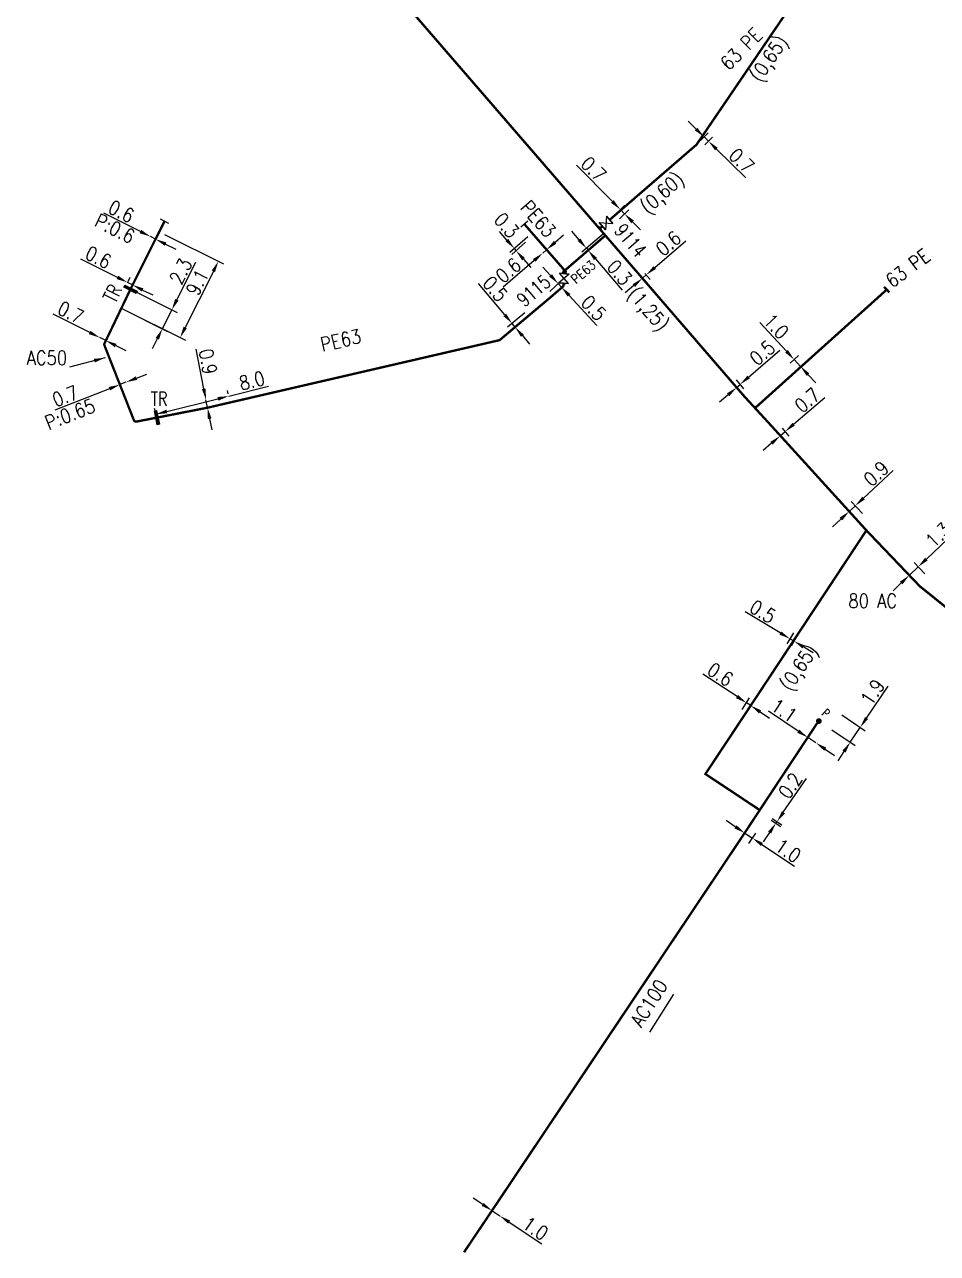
# Model space of a CAD drawing. Header units: millimetres. Extents: x 107995 to 109002, y 120994 to 122000.
# Drawn here: x 108649.7 to 108747, y 120999.9 to 121131 of the extents above; entities that cross this region are included whole.
import ezdxf
from ezdxf.enums import TextEntityAlignment as Align

# ---------------------------------------------------------------- set-up
doc = ezdxf.new("R2010")
doc.units = ezdxf.units.MM
doc.header["$PDMODE"] = 34
doc.linetypes.add('L_25_AP', pattern=[2000, 1000, 1000])
doc.linetypes.add('L_25_PE', pattern=[2000, 1000, 1000])
doc.layers.get('0').update_dxf_attribs({"linetype": 'CONTINUOUS'})
doc.layers.get('DEFPOINTS').update_dxf_attribs({"linetype": 'CONTINUOUS'})
for name, color, linetype in [('L_150', 1, 'CONTINUOUS'), ('L_300', 7, 'CONTINUOUS'), ('L_340', 7, 'CONTINUOUS')]:
    doc.layers.add(name, color=color, linetype=linetype)
doc.styles.add('G_ROMANS', font='ROMANS.SHX', dxfattribs={"width": 0.75})
doc.styles.get("Standard").update_dxf_attribs({"font": 'romans.shx', "width": 0.85})
doc.dimstyles.get("Standard").update_dxf_attribs({"dimtxt": 1.5, "dimasz": 1.2, "dimexe": 0.625, "dimexo": 0.625, "dimgap": 0.25, "dimtad": 1, "dimdec": 1, "dimzin": 0, "dimdsep": 46, "dimtxsty": 'Standard', "dimcen": -0.5, "dimadec": 0, "dimazin": 0, "dimtfac": 1, "dimtdec": 1, "dimtmove": 0, "dimatfit": 3, "dimfxl": 0, "dimtolj": 1, "dimtzin": 0, "dimarcsym": 0})

# ---------------------------------------------------------------- blocks, each defined once
blk = doc.blocks.new('*D8')
at = {"layer": 'DEFPOINTS', "color": 0, "linetype": 'Continuous', "transparency": 16777216}
for p in [(108715.02, 121104.58), (108715.43, 121104.94), (108715.57, 121103.94)]:
    blk.add_point(p, dxfattribs=at)
at = {"layer": 'L_150', "color": 0, "linetype": 'Continuous', "lineweight": -2, "transparency": 16777216}
for p, q in [((108716.89, 121105.09), (108720.2, 121107.95)), ((108715.42, 121104.11), (108715.98, 121103.47)), ((108715.57, 121103.94), (108715.98, 121104.3)), ((108715.84, 121104.47), (108716.39, 121103.83)), ((108714.66, 121103.16), (108713.75, 121102.38))]:
    blk.add_line(p, q, dxfattribs=at)
at = {"layer": 'L_150', "color": 0, "linetype": 'Continuous', "transparency": 16777216}
for points in [[(108716.76, 121105.24), (108717.02, 121104.94), (108715.98, 121104.3)], [(108714.53, 121103.31), (108714.79, 121103.01), (108715.57, 121103.94)]]:
    blk.add_solid(points, dxfattribs=at)
at = {"layer": 'L_150', "color": 0, "linetype": 'Continuous', "transparency": 16777216, "insert": (108718.35, 121107.67), "char_height": 1.5, "attachment_point": 5, "rotation": 40.8438}
blk.add_mtext('\\A1;0.6', dxfattribs=at)
blk = doc.blocks.new('*D9')
at = {"layer": 'DEFPOINTS', "color": 0, "linetype": 'Continuous', "transparency": 16777216}
for p in [(108725.62, 121092.29), (108726.8, 121091.68), (108726.42, 121091.36)]:
    blk.add_point(p, dxfattribs=at)
at = {"layer": 'L_150', "color": 0, "linetype": 'Continuous', "lineweight": -2, "transparency": 16777216}
for p, q in [((108726.9, 121093.4), (108730.21, 121096.26)), ((108726.01, 121091.83), (108725.21, 121092.76)), ((108726.39, 121092.16), (108725.59, 121093.09)), ((108724.71, 121091.51), (108723.8, 121090.72)), ((108725.62, 121092.29), (108725.99, 121092.62))]:
    blk.add_line(p, q, dxfattribs=at)
at = {"layer": 'L_150', "color": 0, "linetype": 'Continuous', "transparency": 16777216}
for points in [[(108726.77, 121093.55), (108727.03, 121093.25), (108725.99, 121092.62)], [(108724.58, 121091.66), (108724.84, 121091.36), (108725.62, 121092.29)]]:
    blk.add_solid(points, dxfattribs=at)
at = {"layer": 'L_150', "color": 0, "linetype": 'Continuous', "transparency": 16777216, "insert": (108728.36, 121095.98), "char_height": 1.5, "attachment_point": 5, "rotation": 40.7951}
blk.add_mtext('\\A1;0.5', dxfattribs=at)
blk = doc.blocks.new('*D10')
at = {"layer": 'DEFPOINTS', "color": 0, "linetype": 'Continuous', "transparency": 16777216}
for p in [(108729.55, 121087.95), (108730.08, 121088.41), (108730.26, 121087.12)]:
    blk.add_point(p, dxfattribs=at)
at = {"layer": 'L_150', "color": 0, "linetype": 'Continuous', "lineweight": -2, "transparency": 16777216}
for p, q in [((108731.7, 121088.37), (108735.01, 121091.22)), ((108730.26, 121087.12), (108730.79, 121087.58)), ((108730.48, 121087.93), (108731.2, 121087.11)), ((108729.35, 121086.34), (108728.44, 121085.56)), ((108729.95, 121087.48), (108730.67, 121086.65))]:
    blk.add_line(p, q, dxfattribs=at)
at = {"layer": 'L_150', "color": 0, "linetype": 'Continuous', "transparency": 16777216}
for points in [[(108731.57, 121088.52), (108731.83, 121088.21), (108730.79, 121087.58)], [(108729.22, 121086.49), (108729.48, 121086.19), (108730.26, 121087.12)]]:
    blk.add_solid(points, dxfattribs=at)
at = {"layer": 'L_150', "color": 0, "linetype": 'Continuous', "transparency": 16777216, "insert": (108733.15, 121090.94), "char_height": 1.5, "attachment_point": 5, "rotation": 40.7951}
blk.add_mtext('\\A1;0.7', dxfattribs=at)
blk = doc.blocks.new('*D11')
at = {"layer": 'DEFPOINTS', "color": 0, "linetype": 'Continuous', "transparency": 16777216}
for p in [(108737.62, 121079.06), (108739.48, 121078.38), (108738.82, 121077.77)]:
    blk.add_point(p, dxfattribs=at)
at = {"layer": 'L_150', "color": 0, "linetype": 'Continuous', "lineweight": -2, "transparency": 16777216}
for p, q in [((108739.16, 121080.49), (108742.32, 121083.42)), ((108737.62, 121079.06), (108738.28, 121079.67)), ((108739.05, 121078.84), (108737.85, 121080.13)), ((108738.39, 121078.23), (108737.19, 121079.52)), ((108736.74, 121078.25), (108735.86, 121077.43))]:
    blk.add_line(p, q, dxfattribs=at)
at = {"layer": 'L_150', "color": 0, "linetype": 'Continuous', "transparency": 16777216}
for points in [[(108739.02, 121080.64), (108739.29, 121080.34), (108738.28, 121079.67)], [(108736.6, 121078.39), (108736.88, 121078.1), (108737.62, 121079.06)]]:
    blk.add_solid(points, dxfattribs=at)
at = {"layer": 'L_150', "color": 0, "linetype": 'Continuous', "transparency": 16777216, "insert": (108740.5, 121083.1), "char_height": 1.5, "attachment_point": 5, "rotation": 42.8886}
blk.add_mtext('\\A1;0.9', dxfattribs=at)
blk = doc.blocks.new('*D12')
at = {"layer": 'DEFPOINTS', "color": 0, "linetype": 'Continuous', "transparency": 16777216}
for p in [(108744.04, 121072.25), (108746.12, 121071.95), (108745.18, 121071.06)]:
    blk.add_point(p, dxfattribs=at)
at = {"layer": 'L_150', "color": 0, "linetype": 'Continuous', "lineweight": -2, "transparency": 16777216}
for p, q in [((108745.86, 121073.97), (108748.9, 121076.85)), ((108744.04, 121072.25), (108744.98, 121073.15)), ((108745.69, 121072.4), (108744.55, 121073.6)), ((108744.75, 121071.51), (108743.61, 121072.71)), ((108743.17, 121071.43), (108742.3, 121070.6))]:
    blk.add_line(p, q, dxfattribs=at)
at = {"layer": 'L_150', "color": 0, "linetype": 'Continuous', "transparency": 16777216}
for points in [[(108745.72, 121074.12), (108745.99, 121073.83), (108744.98, 121073.15)], [(108743.03, 121071.57), (108743.31, 121071.28), (108744.04, 121072.25)]]:
    blk.add_solid(points, dxfattribs=at)
at = {"layer": 'L_150', "color": 0, "linetype": 'Continuous', "transparency": 16777216, "insert": (108747.12, 121076.55), "char_height": 1.5, "attachment_point": 5, "rotation": 43.4408}
blk.add_mtext('\\A1;1.3', dxfattribs=at)
blk = doc.blocks.new('*D23')
at = {"layer": 'DEFPOINTS', "color": 0, "linetype": 'Continuous', "transparency": 16777216}
for p in [(108732.01, 121066.65), (108731.74, 121065.22), (108732.44, 121066.39)]:
    blk.add_point(p, dxfattribs=at)
at = {"layer": 'L_150', "color": 0, "linetype": 'Continuous', "lineweight": -2, "transparency": 16777216}
for p, q in [((108730.28, 121066.09), (108726.52, 121068.33)), ((108731.69, 121066.11), (108730.99, 121064.94)), ((108731.74, 121065.22), (108731.31, 121065.47)), ((108732.12, 121065.86), (108731.42, 121064.68)), ((108732.77, 121064.6), (108733.8, 121063.99))]:
    blk.add_line(p, q, dxfattribs=at)
at = {"layer": 'L_150', "color": 0, "linetype": 'Continuous', "transparency": 16777216}
for points in [[(108730.38, 121066.26), (108730.17, 121065.92), (108731.31, 121065.47)], [(108732.87, 121064.77), (108732.66, 121064.43), (108731.74, 121065.22)]]:
    blk.add_solid(points, dxfattribs=at)
at = {"layer": 'L_150', "color": 0, "linetype": 'Continuous', "transparency": 16777216, "insert": (108728.4, 121068.37), "char_height": 1.5, "attachment_point": 5, "rotation": 329.1558}
blk.add_mtext('\\A1;0.5', dxfattribs=at)
blk = doc.blocks.new('*D24')
at = {"layer": 'DEFPOINTS', "color": 0, "linetype": 'Continuous', "transparency": 16777216}
for p in [(108725.85, 121057.41), (108727.12, 121058.34), (108726.31, 121057.11)]:
    blk.add_point(p, dxfattribs=at)
at = {"layer": 'L_150', "color": 0, "linetype": 'Continuous', "lineweight": -2, "transparency": 16777216}
for p, q in [((108725.66, 121059.3), (108722.01, 121061.7)), ((108726.2, 121057.93), (108727.01, 121059.16)), ((108726.66, 121057.63), (108727.47, 121058.86)), ((108727.12, 121058.34), (108726.66, 121058.64)), ((108728.12, 121057.68), (108729.13, 121057.01))]:
    blk.add_line(p, q, dxfattribs=at)
at = {"layer": 'L_150', "color": 0, "linetype": 'Continuous', "transparency": 16777216}
for points in [[(108725.77, 121059.47), (108725.55, 121059.13), (108726.66, 121058.64)], [(108728.23, 121057.84), (108728.01, 121057.51), (108727.12, 121058.34)]]:
    blk.add_solid(points, dxfattribs=at)
at = {"layer": 'L_150', "color": 0, "linetype": 'Continuous', "transparency": 16777216, "insert": (108723.88, 121061.67), "char_height": 1.5, "attachment_point": 5, "rotation": 326.6163}
blk.add_mtext('\\A1;0.6', dxfattribs=at)
blk = doc.blocks.new('*D25')
at = {"layer": 'DEFPOINTS', "color": 0, "linetype": 'Continuous', "transparency": 16777216}
for p in [(108728.79, 121046.48), (108728.91, 121046.65), (108729.93, 121045.95)]:
    blk.add_point(p, dxfattribs=at)
at = {"layer": 'L_150', "color": 0, "linetype": 'Continuous', "lineweight": -2, "transparency": 16777216}
for p, q in [((108730.6, 121046.95), (108733.06, 121050.56)), ((108729.31, 121046.13), (108730.33, 121045.44)), ((108729.42, 121046.3), (108730.44, 121045.6)), ((108729.81, 121045.79), (108729.93, 121045.95)), ((108729.14, 121044.8), (108728.46, 121043.8))]:
    blk.add_line(p, q, dxfattribs=at)
at = {"layer": 'L_150', "color": 0, "linetype": 'Continuous', "transparency": 16777216}
for points in [[(108730.44, 121047.06), (108730.77, 121046.83), (108729.93, 121045.95)], [(108728.97, 121044.91), (108729.3, 121044.68), (108729.81, 121045.79)]]:
    blk.add_solid(points, dxfattribs=at)
at = {"layer": 'L_150', "color": 0, "linetype": 'Continuous', "transparency": 16777216, "insert": (108731.34, 121049.81), "char_height": 1.5, "attachment_point": 5, "rotation": 55.7771}
blk.add_mtext('\\A1;0.2', dxfattribs=at)
blk = doc.blocks.new('*D26')
at = {"layer": 'DEFPOINTS', "color": 0, "linetype": 'Continuous', "transparency": 16777216}
for p in [(108726.48, 121044.74), (108725.75, 121043.65), (108726.58, 121043.09)]:
    blk.add_point(p, dxfattribs=at)
at = {"layer": 'L_150', "color": 0, "linetype": 'Continuous', "lineweight": -2, "transparency": 16777216}
for p, q in [((108725.48, 121045.41), (108724.49, 121046.08)), ((108726.1, 121044.17), (108726.83, 121045.26)), ((108726.48, 121044.74), (108727.31, 121044.19)), ((108726.93, 121043.61), (108727.66, 121044.71)), ((108728.31, 121043.52), (108731.8, 121041.2))]:
    blk.add_line(p, q, dxfattribs=at)
at = {"layer": 'L_150', "color": 0, "linetype": 'Continuous', "transparency": 16777216}
for points in [[(108725.6, 121045.58), (108725.37, 121045.24), (108726.48, 121044.74)], [(108728.42, 121043.69), (108728.2, 121043.36), (108727.31, 121044.19)]]:
    blk.add_solid(points, dxfattribs=at)
at = {"layer": 'L_150', "color": 0, "linetype": 'Continuous', "transparency": 16777216, "insert": (108731.11, 121042.86), "char_height": 1.5, "attachment_point": 5, "rotation": 326.2567}
blk.add_mtext('\\A1;1.0', dxfattribs=at)
blk = doc.blocks.new('*D27')
at = {"layer": 'DEFPOINTS', "color": 0, "linetype": 'Continuous', "transparency": 16777216}
for p in [(108733.2, 121054.94), (108733.2, 121054.94), (108734.07, 121054.36)]:
    blk.add_point(p, dxfattribs=at)
at = {"layer": 'L_150', "color": 0, "linetype": 'Continuous', "lineweight": -2, "transparency": 16777216}
for p, q in [((108732.2, 121055.61), (108729.02, 121057.73)), ((108734.07, 121054.36), (108733.2, 121054.94)), ((108735.07, 121053.69), (108736.07, 121053.02))]:
    blk.add_line(p, q, dxfattribs=at)
at = {"layer": 'L_150', "color": 0, "linetype": 'Continuous', "transparency": 16777216}
for points in [[(108732.31, 121055.77), (108732.09, 121055.44), (108733.2, 121054.94)], [(108735.18, 121053.86), (108734.96, 121053.52), (108734.07, 121054.36)]]:
    blk.add_solid(points, dxfattribs=at)
at = {"layer": 'L_150', "color": 0, "linetype": 'Continuous', "transparency": 16777216, "insert": (108730.67, 121057.83), "char_height": 1.5, "attachment_point": 5, "rotation": 326.2614}
blk.add_mtext('\\A1;1.1', dxfattribs=at)
blk = doc.blocks.new('*D28')
at = {"layer": 'DEFPOINTS', "color": 0, "linetype": 'Continuous', "transparency": 16777216}
for p in [(108736.31, 121057.69), (108735.25, 121056.11), (108737.74, 121054.44)]:
    blk.add_point(p, dxfattribs=at)
at = {"layer": 'L_300', "color": 0, "linetype": 'Continuous', "lineweight": -2, "transparency": 16777216}
for p, q in [((108739.47, 121057.01), (108741.77, 121060.43)), ((108736.83, 121057.34), (108739.32, 121055.66)), ((108735.77, 121055.76), (108738.26, 121054.09)), ((108737.74, 121054.44), (108738.8, 121056.01)), ((108737.07, 121053.44), (108736.4, 121052.44))]:
    blk.add_line(p, q, dxfattribs=at)
at = {"layer": 'L_300', "color": 0, "linetype": 'Continuous', "transparency": 16777216}
for points in [[(108739.31, 121057.12), (108739.64, 121056.9), (108738.8, 121056.01)], [(108736.91, 121053.55), (108737.24, 121053.33), (108737.74, 121054.44)]]:
    blk.add_solid(points, dxfattribs=at)
at = {"layer": 'L_300', "color": 0, "linetype": 'Continuous', "transparency": 16777216, "insert": (108740.13, 121059.78), "char_height": 1.5, "attachment_point": 5, "rotation": 56.0835}
blk.add_mtext('\\A1;1.9', dxfattribs=at)
blk = doc.blocks.new('*D29')
at = {"layer": 'DEFPOINTS', "color": 0, "linetype": 'Continuous', "transparency": 16777216}
for p in [(108699.53, 121004.44), (108699.53, 121004.44), (108700.36, 121003.88)]:
    blk.add_point(p, dxfattribs=at)
at = {"layer": 'L_150', "color": 0, "linetype": 'Continuous', "lineweight": -2, "transparency": 16777216}
for p, q in [((108698.54, 121005.1), (108697.54, 121005.77)), ((108699.53, 121004.44), (108700.36, 121003.88)), ((108701.36, 121003.21), (108704.85, 121000.89))]:
    blk.add_line(p, q, dxfattribs=at)
at = {"layer": 'L_150', "color": 0, "linetype": 'Continuous', "transparency": 16777216}
for points in [[(108698.65, 121005.27), (108698.42, 121004.94), (108699.53, 121004.44)], [(108701.47, 121003.38), (108701.25, 121003.05), (108700.36, 121003.88)]]:
    blk.add_solid(points, dxfattribs=at)
at = {"layer": 'L_150', "color": 0, "linetype": 'Continuous', "transparency": 16777216, "insert": (108704.16, 121002.55), "char_height": 1.5, "attachment_point": 5, "rotation": 326.2674}
blk.add_mtext('\\A1;1.0', dxfattribs=at)
blk = doc.blocks.new('*D41')
at = {"layer": 'DEFPOINTS', "color": 0, "linetype": 'Continuous', "transparency": 16777216}
for p in [(108711.88, 121109.09), (108712.07, 121108.88), (108709.78, 121106.93)]:
    blk.add_point(p, dxfattribs=at)
at = {"layer": 'L_150', "color": 0, "linetype": 'Continuous', "lineweight": -2, "transparency": 16777216}
for p, q in [((108708.82, 121108.05), (108708.04, 121108.96)), ((108711.41, 121108.69), (108709.12, 121106.73)), ((108711.59, 121108.47), (108709.3, 121106.52)), ((108709.6, 121107.14), (108709.78, 121106.93)), ((108710.56, 121106.01), (108713.4, 121102.69))]:
    blk.add_line(p, q, dxfattribs=at)
at = {"layer": 'L_150', "color": 0, "linetype": 'Continuous', "transparency": 16777216}
for points in [[(108708.97, 121108.18), (108708.66, 121107.92), (108709.6, 121107.14)], [(108710.71, 121106.14), (108710.41, 121105.88), (108709.78, 121106.93)]]:
    blk.add_solid(points, dxfattribs=at)
at = {"layer": 'L_150', "color": 0, "linetype": 'Continuous', "transparency": 16777216, "insert": (108713.13, 121104.55), "char_height": 1.5, "attachment_point": 5, "rotation": 310.5262}
blk.add_mtext('\\A1;0.3', dxfattribs=at)
blk = doc.blocks.new('*D42')
at = {"layer": 'DEFPOINTS', "color": 0, "linetype": 'Continuous', "transparency": 16777216}
for p in [(108704.94, 121106.63), (108705.36, 121106.99), (108705.36, 121106.99)]:
    blk.add_point(p, dxfattribs=at)
at = {"layer": 'L_150', "color": 0, "linetype": 'Continuous', "lineweight": -2, "transparency": 16777216}
for p, q in [((108706.26, 121107.78), (108707.17, 121108.57)), ((108705.36, 121106.99), (108704.94, 121106.63)), ((108704.03, 121105.85), (108700.73, 121102.98))]:
    blk.add_line(p, q, dxfattribs=at)
at = {"layer": 'L_150', "color": 0, "linetype": 'Continuous', "transparency": 16777216}
for points in [[(108706.13, 121107.93), (108706.39, 121107.63), (108705.36, 121106.99)], [(108703.9, 121106), (108704.17, 121105.7), (108704.94, 121106.63)]]:
    blk.add_solid(points, dxfattribs=at)
at = {"layer": 'L_150', "color": 0, "linetype": 'Continuous', "transparency": 16777216, "insert": (108701.27, 121104.78), "char_height": 1.5, "attachment_point": 5, "rotation": 40.9241}
blk.add_mtext('\\A1;0.6', dxfattribs=at)
blk = doc.blocks.new('*D43')
at = {"layer": 'DEFPOINTS', "color": 0, "linetype": 'Continuous', "transparency": 16777216}
for p in [(108705.24, 121102.12), (108706.93, 121103), (108705.58, 121101.75)]:
    blk.add_point(p, dxfattribs=at)
at = {"layer": 'L_150', "color": 0, "linetype": 'Continuous', "lineweight": -2, "transparency": 16777216}
for p, q in [((108705.78, 121104.25), (108704.97, 121105.13)), ((108705.7, 121102.54), (108707.05, 121103.8)), ((108706.04, 121102.18), (108707.39, 121103.43)), ((108706.59, 121103.37), (108706.93, 121103)), ((108707.75, 121102.12), (108710.71, 121098.91))]:
    blk.add_line(p, q, dxfattribs=at)
at = {"layer": 'L_150', "color": 0, "linetype": 'Continuous', "transparency": 16777216}
for points in [[(108705.93, 121104.39), (108705.63, 121104.12), (108706.59, 121103.37)], [(108707.9, 121102.26), (108707.6, 121101.99), (108706.93, 121103)]]:
    blk.add_solid(points, dxfattribs=at)
at = {"layer": 'L_150', "color": 0, "linetype": 'Continuous', "transparency": 16777216, "insert": (108710.37, 121100.76), "char_height": 1.5, "attachment_point": 5, "rotation": 312.7356}
blk.add_mtext('\\A1;0.5', dxfattribs=at)
blk = doc.blocks.new('*D44')
at = {"layer": 'DEFPOINTS', "color": 0, "linetype": 'Continuous', "transparency": 16777216}
for p in [(108713.22, 121111.28), (108712.22, 121110.3), (108712.67, 121109.83)]:
    blk.add_point(p, dxfattribs=at)
at = {"layer": 'L_150', "color": 0, "linetype": 'Continuous', "lineweight": -2, "transparency": 16777216}
for p, q in [((108712.37, 121112.14), (108708.54, 121116.02)), ((108712.66, 121110.73), (108713.66, 121111.72)), ((108713.12, 121110.27), (108714.12, 121111.26)), ((108713.67, 121110.82), (108713.22, 121111.28)), ((108714.52, 121109.96), (108715.36, 121109.11))]:
    blk.add_line(p, q, dxfattribs=at)
at = {"layer": 'L_150', "color": 0, "linetype": 'Continuous', "transparency": 16777216}
for points in [[(108712.51, 121112.28), (108712.23, 121111.99), (108713.22, 121111.28)], [(108714.66, 121110.11), (108714.37, 121109.82), (108713.67, 121110.82)]]:
    blk.add_solid(points, dxfattribs=at)
at = {"layer": 'L_150', "color": 0, "linetype": 'Continuous', "transparency": 16777216, "insert": (108710.37, 121115.59), "char_height": 1.5, "attachment_point": 5, "rotation": 314.638}
blk.add_mtext('\\A1;0.7', dxfattribs=at)
blk = doc.blocks.new('*D45')
at = {"layer": 'DEFPOINTS', "color": 0, "linetype": 'Continuous', "transparency": 16777216}
for p in [(108722.15, 121119.03), (108721.34, 121118.2), (108721.8, 121117.74)]:
    blk.add_point(p, dxfattribs=at)
at = {"layer": 'L_150', "color": 0, "linetype": 'Continuous', "lineweight": -2, "transparency": 16777216}
for p, q in [((108721.3, 121119.87), (108720.44, 121120.71)), ((108721.78, 121118.65), (108722.59, 121119.47)), ((108722.15, 121119.03), (108722.62, 121118.57)), ((108722.24, 121118.19), (108723.05, 121119.02)), ((108723.47, 121117.73), (108726.59, 121114.67))]:
    blk.add_line(p, q, dxfattribs=at)
at = {"layer": 'L_150', "color": 0, "linetype": 'Continuous', "transparency": 16777216}
for points in [[(108721.44, 121120.01), (108721.16, 121119.73), (108722.15, 121119.03)], [(108723.61, 121117.87), (108723.33, 121117.59), (108722.62, 121118.57)]]:
    blk.add_solid(points, dxfattribs=at)
at = {"layer": 'L_150', "color": 0, "linetype": 'Continuous', "transparency": 16777216, "insert": (108726.16, 121116.49), "char_height": 1.5, "attachment_point": 5, "rotation": 315.4812}
blk.add_mtext('\\A1;0.7', dxfattribs=at)
blk = doc.blocks.new('*D58')
at = {"layer": 'DEFPOINTS', "color": 0, "linetype": 'Continuous', "transparency": 16777216}
for p in [(108730.86, 121094.46), (108732.43, 121094.54), (108731.54, 121093.72)]:
    blk.add_point(p, dxfattribs=at)
at = {"layer": 'L_150', "color": 0, "linetype": 'Continuous', "lineweight": -2, "transparency": 16777216}
for p, q in [((108730.94, 121096.16), (108728.1, 121099.24)), ((108731.32, 121094.88), (108732.21, 121095.7)), ((108732.43, 121094.54), (108731.75, 121095.27)), ((108732, 121094.14), (108732.89, 121094.96)), ((108733.24, 121093.65), (108734.05, 121092.77))]:
    blk.add_line(p, q, dxfattribs=at)
at = {"layer": 'L_150', "color": 0, "linetype": 'Continuous', "transparency": 16777216}
for points in [[(108731.09, 121096.29), (108730.79, 121096.02), (108731.75, 121095.27)], [(108733.39, 121093.79), (108733.09, 121093.52), (108732.43, 121094.54)]]:
    blk.add_solid(points, dxfattribs=at)
at = {"layer": 'L_150', "color": 0, "linetype": 'Continuous', "transparency": 16777216, "insert": (108729.85, 121098.82), "char_height": 1.5, "attachment_point": 5, "rotation": 312.6313}
blk.add_mtext('\\A1;1.0', dxfattribs=at)
blk = doc.blocks.new('L_300_05')
at = {"color": 0, "linetype": 'Continuous'}
for p, q in [((-1, 1), (-1, -1)), ((1, 1), (1, -1))]:
    blk.add_line(p, q, dxfattribs=at)
at = {"flags": 128}
blk.add_lwpolyline([(-1, 1), (1, -1), (1, 1), (-1, -1), (-1, 1)], dxfattribs=at)
at = {"color": 0, "linetype": 'Continuous', "style": 'G_ROMANS', "width": 0.75}
blk.add_attdef('NUM', text='', height=1.5, dxfattribs=at).set_placement((0, 2.07), align=Align.MIDDLE)
at = {"color": 0, "linetype": 'Continuous', "style": 'G_ROMANS', "width": 0.75, "flags": 3}
for tag, p in [('DEF_LEG', (0, -2.5)), ('DEF_COUP', (0, -5)), ('DEF_TYPE', (0, -7.5))]:
    blk.add_attdef(tag, text='', height=1.2, dxfattribs=at).set_placement(p, align=Align.MIDDLE)
blk = doc.blocks.new('L_300_12')
at = {"color": 0, "linetype": 'Continuous', "const_width": 0.497, "flags": 128}
blk.add_lwpolyline([(-0.21, 0, 1), (0.29, 0, 1)], format="xyb", close=True, dxfattribs=at)
at = {"color": 0, "linetype": 'Continuous', "style": 'G_ROMANS', "width": 0.75}
blk.add_text('P', height=1.5, dxfattribs=at).set_placement((0.04, 1.85), align=Align.MIDDLE)
at = {"color": 0, "linetype": 'Continuous', "style": 'G_ROMANS', "width": 0.75, "flags": 3}
for tag, p in [('DEF_LEG', (0, -10)), ('DEF_COUP', (0, -12.5)), ('DEF_TYPE', (0, -15))]:
    blk.add_attdef(tag, text='', height=1.2, dxfattribs=at).set_placement(p, align=Align.MIDDLE)
blk = doc.blocks.new('*D458')
at = {"layer": 'DEFPOINTS', "color": 0, "linetype": 'Continuous', "transparency": 16777216}
for p in [(108703.49, 121100.65), (108703.82, 121100.27), (108701.68, 121099.12)]:
    blk.add_point(p, dxfattribs=at)
at = {"layer": 'L_150', "color": 0, "linetype": 'Continuous', "lineweight": -2, "transparency": 16777216}
for p, q in [((108700.9, 121100.03), (108698.08, 121103.38)), ((108703.02, 121100.25), (108701.2, 121098.71)), ((108703.34, 121099.86), (108701.52, 121098.33)), ((108702, 121098.73), (108701.68, 121099.12)), ((108702.77, 121097.82), (108703.54, 121096.9))]:
    blk.add_line(p, q, dxfattribs=at)
at = {"layer": 'L_150', "color": 0, "linetype": 'Continuous', "transparency": 16777216}
for points in [[(108701.05, 121100.16), (108700.75, 121099.9), (108701.68, 121099.12)], [(108702.92, 121097.94), (108702.62, 121097.69), (108702, 121098.73)]]:
    blk.add_solid(points, dxfattribs=at)
at = {"layer": 'L_150', "color": 0, "linetype": 'Continuous', "transparency": 16777216, "insert": (108699.87, 121102.81), "char_height": 1.5, "attachment_point": 5, "rotation": 310.1204}
blk.add_mtext('\\A1;0.5', dxfattribs=at)
blk = doc.blocks.new('*D459')
at = {"layer": 'DEFPOINTS', "color": 0, "linetype": 'Continuous', "transparency": 16777216}
for p in [(108703.81, 121108.77), (108703.59, 121108.19), (108702.1, 121106.89)]:
    blk.add_point(p, dxfattribs=at)
at = {"layer": 'L_340', "color": 0, "linetype": 'Continuous', "lineweight": -2, "transparency": 16777216}
for p, q in [((108701.12, 121108.02), (108700.34, 121108.93)), ((108703.34, 121108.36), (108701.44, 121106.71)), ((108703.12, 121107.78), (108701.63, 121106.48)), ((108701.91, 121107.12), (108702.1, 121106.89)), ((108702.89, 121105.99), (108703.68, 121105.08))]:
    blk.add_line(p, q, dxfattribs=at)
at = {"layer": 'L_340', "color": 0, "linetype": 'Continuous', "transparency": 16777216}
for points in [[(108701.27, 121108.16), (108700.97, 121107.89), (108701.91, 121107.12)], [(108703.04, 121106.12), (108702.74, 121105.86), (108702.1, 121106.89)]]:
    blk.add_solid(points, dxfattribs=at)
at = {"layer": 'L_340', "color": 0, "linetype": 'Continuous', "transparency": 16777216, "insert": (108701.09, 121109.59), "char_height": 1.5, "attachment_point": 5, "rotation": 310.9558}
blk.add_mtext('\\A1;0.3', dxfattribs=at)
blk = doc.blocks.new('L_340_07')
at = {"color": 0, "linetype": 'Continuous', "const_width": 0.25, "flags": 128}
blk.add_lwpolyline([(0, 0), (1.25, 0)], dxfattribs=at)
at = {"color": 0, "linetype": 'Continuous', "flags": 128}
blk.add_lwpolyline([(1.25, -0.5), (1.25, 0.5)], dxfattribs=at)
at = {"color": 0, "linetype": 'Continuous', "style": 'G_ROMANS', "width": 0.75, "flags": 3}
for tag, p in [('DEF_LEG', (0.72, -3.47)), ('DEF_COUP', (0.72, -5.97)), ('DEF_TYPE', (0.72, -8.47))]:
    blk.add_attdef(tag, text='', height=1.2, dxfattribs=at).set_placement(p, align=Align.MIDDLE)
blk = doc.blocks.new('*D460')
at = {"layer": 'DEFPOINTS', "color": 0, "linetype": 'Continuous', "transparency": 16777216}
for p in [(108657.71, 121097.61), (108657.71, 121097.61), (108658.34, 121097.3)]:
    blk.add_point(p, dxfattribs=at)
at = {"layer": 'L_150', "color": 0, "linetype": 'Continuous', "lineweight": -2, "transparency": 16777216}
for p, q in [((108656.64, 121098.15), (108652.73, 121100.1)), ((108658.34, 121097.3), (108657.71, 121097.61)), ((108659.41, 121096.76), (108660.49, 121096.22))]:
    blk.add_line(p, q, dxfattribs=at)
at = {"layer": 'L_150', "color": 0, "linetype": 'Continuous', "transparency": 16777216}
for points in [[(108656.73, 121098.33), (108656.55, 121097.97), (108657.71, 121097.61)], [(108659.5, 121096.94), (108659.32, 121096.58), (108658.34, 121097.3)]]:
    blk.add_solid(points, dxfattribs=at)
at = {"layer": 'L_150', "color": 0, "linetype": 'Continuous', "transparency": 16777216, "insert": (108654.6, 121100.29), "char_height": 1.5, "attachment_point": 5, "rotation": 333.394}
blk.add_mtext('\\A1;0.7', dxfattribs=at)
blk = doc.blocks.new('*D461')
at = {"layer": 'DEFPOINTS', "color": 0, "linetype": 'Continuous', "transparency": 16777216}
for p in [(108660.67, 121103.5), (108660.44, 121103.05), (108660.98, 121102.78)]:
    blk.add_point(p, dxfattribs=at)
at = {"layer": 'L_340', "color": 0, "linetype": 'Continuous', "lineweight": -2, "transparency": 16777216}
for p, q in [((108659.59, 121104.04), (108655.68, 121106)), ((108661.2, 121103.23), (108660.67, 121103.5)), ((108660.72, 121103.61), (108660.95, 121104.06)), ((108661.26, 121103.34), (108661.48, 121103.79)), ((108662.27, 121102.69), (108663.35, 121102.16))]:
    blk.add_line(p, q, dxfattribs=at)
at = {"layer": 'L_340', "color": 0, "linetype": 'Continuous', "transparency": 16777216}
for points in [[(108659.68, 121104.22), (108659.5, 121103.86), (108660.67, 121103.5)], [(108662.36, 121102.87), (108662.18, 121102.52), (108661.2, 121103.23)]]:
    blk.add_solid(points, dxfattribs=at)
at = {"layer": 'L_340', "color": 0, "linetype": 'Continuous', "transparency": 16777216, "insert": (108657.55, 121106.18), "char_height": 1.5, "attachment_point": 5, "rotation": 333.394}
blk.add_mtext('\\A1;0.6', dxfattribs=at)
blk = doc.blocks.new('*D462')
at = {"layer": 'DEFPOINTS', "color": 0, "linetype": 'Continuous', "transparency": 16777216}
for p in [(108663.12, 121108.39), (108663.12, 121108.39), (108663.65, 121108.12)]:
    blk.add_point(p, dxfattribs=at)
at = {"layer": 'L_150', "color": 0, "linetype": 'Continuous', "lineweight": -2, "transparency": 16777216}
for p, q in [((108662.04, 121108.93), (108658.13, 121110.89)), ((108663.65, 121108.12), (108663.12, 121108.39)), ((108664.72, 121107.59), (108665.8, 121107.05))]:
    blk.add_line(p, q, dxfattribs=at)
at = {"layer": 'L_150', "color": 0, "linetype": 'Continuous', "transparency": 16777216}
for points in [[(108662.13, 121109.11), (108661.95, 121108.75), (108663.12, 121108.39)], [(108664.81, 121107.77), (108664.64, 121107.41), (108663.65, 121108.12)]]:
    blk.add_solid(points, dxfattribs=at)
at = {"layer": 'L_150', "color": 0, "linetype": 'Continuous', "transparency": 16777216, "insert": (108660, 121111.07), "char_height": 1.5, "attachment_point": 5, "rotation": 333.394}
blk.add_mtext('\\A1;0.6', dxfattribs=at)
blk = doc.blocks.new('*D463')
at = {"layer": 'DEFPOINTS', "color": 0, "linetype": 'Continuous', "transparency": 16777216}
for p in [(108660.98, 121102.78), (108659.43, 121101.04), (108664.38, 121098.56)]:
    blk.add_point(p, dxfattribs=at)
at = {"layer": 'L_340', "color": 0, "linetype": 'Continuous', "lineweight": -2, "transparency": 16777216}
for p, q in [((108665.92, 121101.65), (108667.94, 121105.67)), ((108661.54, 121102.5), (108665.94, 121100.3)), ((108659.99, 121100.76), (108664.94, 121098.28)), ((108664.38, 121098.56), (108665.39, 121100.58)), ((108663.84, 121097.49), (108663.3, 121096.42))]:
    blk.add_line(p, q, dxfattribs=at)
at = {"layer": 'L_340', "color": 0, "linetype": 'Continuous', "transparency": 16777216}
for points in [[(108665.74, 121101.74), (108666.1, 121101.56), (108665.39, 121100.58)], [(108663.66, 121097.58), (108664.02, 121097.4), (108664.38, 121098.56)]]:
    blk.add_solid(points, dxfattribs=at)
at = {"layer": 'L_340', "color": 0, "linetype": 'Continuous', "transparency": 16777216, "insert": (108666.34, 121104.7), "char_height": 1.5, "attachment_point": 5, "rotation": 63.394}
blk.add_mtext('\\A1;2.3', dxfattribs=at)
blk = doc.blocks.new('*D464')
at = {"layer": 'DEFPOINTS', "color": 0, "linetype": 'Continuous', "transparency": 16777216}
for p in [(108664.05, 121108.91), (108659.43, 121101.04), (108666.28, 121097.61)]:
    blk.add_point(p, dxfattribs=at)
at = {"layer": 'L_340', "color": 0, "linetype": 'Continuous', "lineweight": -2, "transparency": 16777216}
for p, q in [((108664.6, 121108.63), (108670.91, 121105.47)), ((108669.82, 121104.68), (108666.81, 121098.69)), ((108659.99, 121100.76), (108666.84, 121097.33))]:
    blk.add_line(p, q, dxfattribs=at)
at = {"layer": 'L_340', "color": 0, "linetype": 'Continuous', "transparency": 16777216}
for points in [[(108669.64, 121104.77), (108669.99, 121104.59), (108670.35, 121105.75)], [(108666.64, 121098.78), (108666.99, 121098.6), (108666.28, 121097.61)]]:
    blk.add_solid(points, dxfattribs=at)
at = {"layer": 'L_340', "color": 0, "linetype": 'Continuous', "transparency": 16777216, "insert": (108668.11, 121103.5), "char_height": 1.5, "attachment_point": 5, "rotation": 63.394}
blk.add_mtext('\\A1;9.1', dxfattribs=at)
blk = doc.blocks.new('*D465')
at = {"layer": 'DEFPOINTS', "color": 0, "linetype": 'Continuous', "transparency": 16777216}
for p in [(108669.03, 121090.97), (108669.03, 121090.97), (108669.19, 121090.13)]:
    blk.add_point(p, dxfattribs=at)
at = {"layer": 'L_150', "color": 0, "linetype": 'Continuous', "lineweight": -2, "transparency": 16777216}
for p, q in [((108668.8, 121092.14), (108667.97, 121096.37)), ((108669.19, 121090.13), (108669.03, 121090.97)), ((108669.42, 121088.96), (108669.66, 121087.78))]:
    blk.add_line(p, q, dxfattribs=at)
at = {"layer": 'L_150', "color": 0, "linetype": 'Continuous', "transparency": 16777216}
for points in [[(108669, 121092.18), (108668.6, 121092.11), (108669.03, 121090.97)], [(108669.62, 121088.99), (108669.23, 121088.92), (108669.19, 121090.13)]]:
    blk.add_solid(points, dxfattribs=at)
at = {"layer": 'L_150', "color": 0, "linetype": 'Continuous', "transparency": 16777216, "insert": (108669.25, 121095.04), "char_height": 1.5, "attachment_point": 5, "rotation": 281.0914}
blk.add_mtext('\\A1;0.9', dxfattribs=at)
blk = doc.blocks.new('*D466')
at = {"layer": 'DEFPOINTS', "color": 0, "linetype": 'Continuous', "transparency": 16777216}
for p in [(108660.5, 121092.85), (108660.5, 121092.85), (108659.85, 121092.59)]:
    blk.add_point(p, dxfattribs=at)
at = {"layer": 'L_150', "color": 0, "linetype": 'Continuous', "lineweight": -2, "transparency": 16777216}
for p, q in [((108660.5, 121092.85), (108659.85, 121092.59)), ((108661.62, 121093.29), (108662.74, 121093.72)), ((108658.74, 121092.15), (108652.9, 121089.86))]:
    blk.add_line(p, q, dxfattribs=at)
at = {"layer": 'L_150', "color": 0, "linetype": 'Continuous', "transparency": 16777216}
for points in [[(108661.55, 121093.47), (108661.69, 121093.1), (108660.5, 121092.85)], [(108658.66, 121092.34), (108658.81, 121091.97), (108659.85, 121092.59)]]:
    blk.add_solid(points, dxfattribs=at)
at = {"layer": 'L_150', "color": 0, "linetype": 'Continuous', "transparency": 16777216, "insert": (108654.01, 121091.37), "char_height": 1.5, "attachment_point": 5, "rotation": 21.4321}
blk.add_mtext('\\A1;0.7', dxfattribs=at)
blk = doc.blocks.new('L_340_19')
at = {"linetype": 'Continuous'}
blk.add_hatch(color=0, dxfattribs=at).paths.add_polyline_path([(0.125, 0.75), (-0.125, 0.75), (-0.125, -0.75), (0.125, -0.75)])
at = {"color": 0, "linetype": 'Continuous'}
blk.add_lwpolyline([(-0.125, 0.75), (0.125, 0.75), (0.125, -0.75), (-0.125, -0.75)], close=True, dxfattribs=at)
at = {"color": 0, "linetype": 'Continuous', "width": 0.75}
for tag, height, flags, p in [('TR', 1.5, 8, (0, 3)), ('DEF_LEG', 1.2, 3, (0, -5)), ('DEF_COUP', 1.2, 3, (0, -7.5)), ('DEF_TYPE', 1.2, 3, (0, -10))]:
    blk.add_attdef(tag, text='', height=height, dxfattribs=dict(at, flags=flags)).set_placement(p, align=Align.MIDDLE)
blk = doc.blocks.new('*D467')
at = {"layer": 'DEFPOINTS', "color": 0, "linetype": 'Continuous', "transparency": 16777216}
for p in [(108671.46, 121091.37), (108671.55, 121091.02), (108663.79, 121089.07)]:
    blk.add_point(p, dxfattribs=at)
at = {"layer": 'L_340', "color": 0, "linetype": 'Continuous', "lineweight": -2, "transparency": 16777216}
for p, q in [((108671.4, 121091.62), (108671.31, 121091.97)), ((108671.46, 121091.37), (108675.71, 121092.42)), ((108664.86, 121089.73), (108670.3, 121091.08)), ((108663.64, 121089.68), (108663.55, 121090.04))]:
    blk.add_line(p, q, dxfattribs=at)
at = {"layer": 'L_340', "color": 0, "linetype": 'Continuous', "transparency": 16777216}
for points in [[(108670.25, 121091.27), (108670.35, 121090.88), (108671.46, 121091.37)], [(108664.82, 121089.92), (108664.91, 121089.53), (108663.7, 121089.44)]]:
    blk.add_solid(points, dxfattribs=at)
at = {"layer": 'L_340', "color": 0, "linetype": 'Continuous', "transparency": 16777216, "insert": (108673.93, 121093.01), "char_height": 1.5, "attachment_point": 5, "rotation": 13.9478}
blk.add_mtext('\\A1;8.0', dxfattribs=at)

msp = doc.modelspace()

# ---------------------------------------------------------------- linework, layer by layer
at = {"layer": 'L_150', "linetype": 'L_25_PE'}
msp.add_line((108716.38, 121023.48), (108718.92, 121027.53), dxfattribs=at)
at = {"layer": 'L_150', "linetype": 'L_25_AP', "const_width": 0.25, "flags": 128}
for points in [[(108866.93, 121012), (108864.87, 121011.53), (108849.43, 121009.77), (108836.04, 121012.11), (108825.34, 121017.85), (108815.51, 121024.17), (108799.46, 121034.22), (108782.17, 121045.49), (108764.68, 121056.65), (108756.97, 121062.13), (108749.33, 121067.72), (108745.16, 121071.07), (108739.56, 121076.93), (108729.55, 121087.95), (108726.42, 121091.36), (108715.02, 121104.58), (108690.76, 121132.66), (108683.06, 121141.72), (108656.68, 121172.09), (108650.38, 121182.42), (108650.18, 121183.13), (108649.81, 121184.5)], [(108728.09, 121047.19), (108722.29, 121051.04), (108726.31, 121057.11), (108739.46, 121077.04)], [(108696.55, 121000), (108699.53, 121004.44), (108725.75, 121043.65), (108734.2, 121056.45)]]:
    msp.add_lwpolyline(points, dxfattribs=at)
at = {"layer": 'L_150', "linetype": 'L_25_PE', "flags": 128}
for points, const_width in [([(108737.81, 121140.96), (108733.75, 121136.89), (108731.98, 121133.85), (108721.34, 121118.2), (108712.09, 121110.19)], 0.25), ([(108664.05, 121108.91), (108663.65, 121108.12), (108660.98, 121102.78), (108660.98, 121102.78)], 0.25), ([(108707.29, 121104.77), (108705.36, 121106.99), (108703.81, 121108.77)], 0.25), ([(108707.29, 121104.77), (108711.62, 121108.51)], 0.25), ([(108711.12, 121109.34), (108711, 121109.24)], 0.5), ([(108711.31, 121109.51), (108711, 121109.24)], 0.25), ([(108707.28, 121104.76), (108707.25, 121104.45)], 0.5), ([(108741.63, 121102.73), (108727.58, 121090.09)], 0.25), ([(108741.91, 121102.43), (108741.35, 121103.03)], 0.25)]:
    msp.add_lwpolyline(points, dxfattribs=dict(at, const_width=const_width))
at = {"layer": 'L_150', "linetype": 'L_25_PE', "const_width": 0.25, "flags": 128}
msp.add_lwpolyline([(108663.79, 121089.07), (108669.19, 121090.13), (108700.29, 121097.33, 0.118756), (108700.39, 121097.38), (108703.82, 121100.27), (108705.58, 121101.75), (108707.14, 121103.09), (108707.16, 121103.42)], format="xyb", dxfattribs=at)
at = {"layer": 'L_150', "linetype": 'L_25_AP', "const_width": 0.25, "flags": 128}
msp.add_lwpolyline([(108660.98, 121102.78), (108658.63, 121097.87), (108658.21, 121096.99, 0.207393), (108658.2, 121096.79), (108659.85, 121092.59), (108661.34, 121088.8, 0.362288), (108661.62, 121088.65), (108663.79, 121089.07)], format="xyb", dxfattribs=at)

# ---------------------------------------------------------------- block references
at = {"layer": 'L_300'}
ref = msp.add_blockref('L_300_05', (108711.7, 121109.85), dxfattribs=dict(at, xscale=0.5144176178051579, yscale=0.5144176178051579, zscale=0.5144176178051579, rotation=40.91518387474409))
ref.add_attrib('NUM', '9114', dxfattribs={"layer": '0', "color": 0, "linetype": 'Continuous', "height": 1.5, "rotation": 310.5262, "style": 'G_ROMANS', "width": 0.75}).set_placement((108714.3, 121107.98), align=Align.MIDDLE)
ref = msp.add_blockref('L_300_05', (108707.21, 121103.93), dxfattribs=dict(at, xscale=0.5144176178051578, yscale=0.5144176178051578, zscale=0.5144176178051578, rotation=265.0741776678814))
ref.add_attrib('NUM', '9115', dxfattribs={"layer": '0', "color": 0, "linetype": 'Continuous', "height": 1.5, "rotation": 40.1204, "style": 'G_ROMANS', "width": 0.75}).set_placement((108703.97, 121102.62), align=Align.MIDDLE)
at = {"layer": 'L_300', "xscale": 0.614062894400506, "yscale": 0.614062894400506, "zscale": 0.614062894400506, "rotation": 318.5785832988943}
msp.add_blockref('L_300_12', (108734.37, 121056.7), dxfattribs=at)
at = {"layer": 'L_340'}
for p, rotation in [((108664.05, 121108.91), 63.39395748462381), ((108703.81, 121108.77), 130.927556683282)]:
    msp.add_blockref('L_340_07', p, dxfattribs=dict(at, rotation=rotation))
ref = msp.add_blockref('L_340_19', (108660.98, 121102.78), dxfattribs=dict(at, rotation=63.60760987656047))
ref.add_attrib('TR', 'TR', dxfattribs={"layer": '0', "color": 0, "linetype": 'Continuous', "height": 1.5, "rotation": 63.6076, "width": 0.75, "flags": 8}).set_placement((108659.07, 121102.34), align=Align.MIDDLE)
ref = msp.add_blockref('L_340_19', (108663.79, 121089.07), dxfattribs=dict(at, rotation=11.0914362493583))
ref.add_attrib('TR', 'TR', dxfattribs={"layer": '0', "color": 0, "linetype": 'Continuous', "height": 1.5, "width": 0.75, "flags": 8}).set_placement((108664.03, 121091.09), align=Align.MIDDLE)

# ---------------------------------------------------------------- texts
at = {"layer": 'L_150', "linetype": 'Continuous', "width": 0.85}
for s, height, rotation, p in [('PE63', 1.5, 310.9558, (108702.47, 121111.43)), ('P:0.6', 1.5, 333.394, (108657, 121109.57)), ('PE63', 1, 40.8237, (108708.5, 121103.28)), ('PE63', 1.5, 13.0305, (108681.43, 121096.1)), ('P:0.65', 1.5, 21.4321, (108652.24, 121087.74)), ('AC100', 1.5, 57.4292, (108715.44, 121023.9))]:
    msp.add_text(s, height=height, rotation=rotation, dxfattribs=at).set_placement(p)
at = {"layer": 'L_150', "linetype": 'Continuous', "char_height": 1.5, "attachment_point": 1}
for s, insert, width, rotation in [('63 PE', (108723.73, 121127.08), 11.5997, 45.4224), ('(0,65)', (108726.91, 121125.61), 17.5867, 55.9892), ('(0,60)', (108715.17, 121111.81), 7.9015, 42.666), ('63 PE', (108741.33, 121104.05), 11.5997, 37.0638), ('(1,25)', (108715.04, 121103.18), 7.3013, 310.8951), ('(0,65)', (108730.12, 121060.6), 17.5867, 56.5464)]:
    msp.add_mtext(s, dxfattribs=dict(at, insert=insert, width=width, rotation=rotation))
at = {"layer": 'L_150', "linetype": 'Continuous', "insert": (108654.22, 121094.7), "char_height": 1.5, "attachment_point": 9}
msp.add_mtext('\\A1;AC50', dxfattribs=at)
at = {"layer": 'L_150', "linetype": 'Continuous', "insert": (108737.54, 121070.27), "char_height": 1.5, "width": 17.3995, "attachment_point": 1}
msp.add_mtext('80 AC', dxfattribs=at)

# ---------------------------------------------------------------- dimensions: what is measured, and where the dimension line sits
at = {"layer": 'L_150', "linetype": 'Continuous'}
for base, p1, p2, angle, picture, middle in [((108722.15, 121119.03), (108721.8, 121117.74), (108721.34, 121118.2), 135.4812, '*D45', (108725.46, 121115.78)), ((108713.22, 121111.28), (108712.67, 121109.83), (108712.22, 121110.3), 134.638, '*D44', (108709.65, 121114.89)), ((108705.3564, 121106.9933), (108704.9408, 121106.6331), (108705.3564, 121106.9933), 40.9241, '*D42', (108701.9293, 121104.0222)), ((108709.78, 121106.93), (108711.88, 121109.09), (108712.07, 121108.88), 310.5262, '*D41', (108712.37, 121103.9)), ((108715.57, 121103.94), (108715.43, 121104.94), (108715.02, 121104.58), 220.8438, '*D8', (108719, 121106.91)), ((108706.93, 121103), (108705.24, 121102.12), (108705.58, 121101.75), 312.7356, '*D43', (108709.64, 121100.08)), ((108732.43, 121094.54), (108730.86, 121094.46), (108731.54, 121093.72), 312.6313, '*D58', (108729.11, 121098.14)), ((108725.62, 121092.29), (108726.8, 121091.68), (108726.42, 121091.36), 220.7951, '*D9', (108729.01, 121095.22)), ((108730.26, 121087.12), (108730.08, 121088.41), (108729.55, 121087.95), 220.7951, '*D10', (108733.81, 121090.19)), ((108737.62, 121079.06), (108739.48, 121078.38), (108738.82, 121077.77), 222.8886, '*D11', (108741.18, 121082.37)), ((108744.04, 121072.25), (108746.12, 121071.95), (108745.18, 121071.06), 223.4408, '*D12', (108747.81, 121075.83)), ((108731.74, 121065.22), (108732.01, 121066.65), (108732.44, 121066.39), 329.1558, '*D23', (108727.88, 121067.52)), ((108727.12, 121058.34), (108725.85, 121057.41), (108726.31, 121057.11), 326.6163, '*D24', (108723.33, 121060.83)), ((108733.2, 121054.94), (108734.07, 121054.36), (108733.2, 121054.94), 146.2614, '*D27', (108730.11, 121057)), ((108729.93, 121045.95), (108728.79, 121046.48), (108728.91, 121046.65), 55.7771, '*D25', (108732.17, 121049.25)), ((108726.48, 121044.74), (108726.58, 121043.09), (108725.75, 121043.65), 146.2567, '*D26', (108730.55, 121042.03)), ((108699.53, 121004.44), (108700.36, 121003.88), (108699.53, 121004.44), 146.2674, '*D29', (108703.6, 121001.72))]:
    dim = msp.add_linear_dim(base=base, p1=p1, p2=p2, angle=angle, dimstyle='Standard', override={"dimdec": 1}, dxfattribs=at)
    dim.commit()
    dim.dimension.update_dxf_attribs({"geometry": picture, "text_midpoint": middle, "dimtype": 161})
for base, p1, p2, angle, picture, middle in [((108663.12, 121108.39), (108663.65, 121108.12), (108663.12, 121108.39), 333.394, '*D462', (108659.55, 121110.18)), ((108701.68, 121099.12), (108703.82, 121100.27), (108703.49, 121100.65), 310.1204, '*D458', (108699.11, 121102.16)), ((108657.71, 121097.61), (108658.34, 121097.3), (108657.71, 121097.61), 333.394, '*D460', (108654.15, 121099.39)), ((108669.03, 121090.97), (108669.19, 121090.13), (108669.03, 121090.97), 281.0914, '*D465', (108668.27, 121094.85)), ((108660.5, 121092.85), (108659.85, 121092.59), (108660.5, 121092.85), 201.4321, '*D466', (108654.37, 121090.44))]:
    dim = msp.add_linear_dim(base=base, p1=p1, p2=p2, angle=angle, dimstyle='Standard', dxfattribs=at)
    dim.commit()
    dim.dimension.update_dxf_attribs({"geometry": picture, "text_midpoint": middle, "dimtype": 160})
at = {"layer": 'L_300', "linetype": 'Continuous'}
dim = msp.add_linear_dim(base=(108737.74, 121054.44), p1=(108736.31, 121057.69), p2=(108735.25, 121056.11), angle=236.0835, dimstyle='Standard', override={"dimdec": 1}, dxfattribs=at)
dim.commit()
dim.dimension.update_dxf_attribs({"geometry": '*D28', "text_midpoint": (108740.96, 121059.22), "dimtype": 161})
at = {"layer": 'L_340', "linetype": 'Continuous'}
dim = msp.add_linear_dim(base=(108702.1, 121106.89), p1=(108703.81, 121108.77), p2=(108703.59, 121108.19), angle=130.9558, dimstyle='Standard', override={"dimtmove": 1}, dxfattribs=at)
dim.commit()
dim.dimension.update_dxf_attribs({"geometry": '*D459', "text_midpoint": (108700.34, 121108.93), "dimtype": 160})
for base, p1, p2, angle, picture, middle in [((108666.28, 121097.61), (108664.05, 121108.91), (108659.43, 121101.04), 63.394, '*D464', (108669, 121103.05)), ((108660.67, 121103.5), (108660.98, 121102.78), (108660.44, 121103.05), 333.394, '*D461', (108657.1, 121105.29)), ((108664.378309, 121098.564422), (108660.977334, 121102.784429), (108659.4332, 121101.0414), 63.393957, '*D463', (108667.229376, 121104.256371)), ((108671.46, 121091.37), (108663.79, 121089.07), (108671.55, 121091.02), 193.9478, '*D467', (108674.17, 121092.04))]:
    dim = msp.add_linear_dim(base=base, p1=p1, p2=p2, angle=angle, dimstyle='Standard', dxfattribs=at)
    dim.commit()
    dim.dimension.update_dxf_attribs({"geometry": picture, "text_midpoint": middle, "dimtype": 160})

# ---------------------------------------------------------------- leaders
at = {"layer": 'L_150', "linetype": 'Continuous'}
msp.add_leader([(108658.28, 121095.46), (108654.47, 121094.45)], dimstyle='Standard', dxfattribs=at)

doc.saveas('drawing.dxf')
